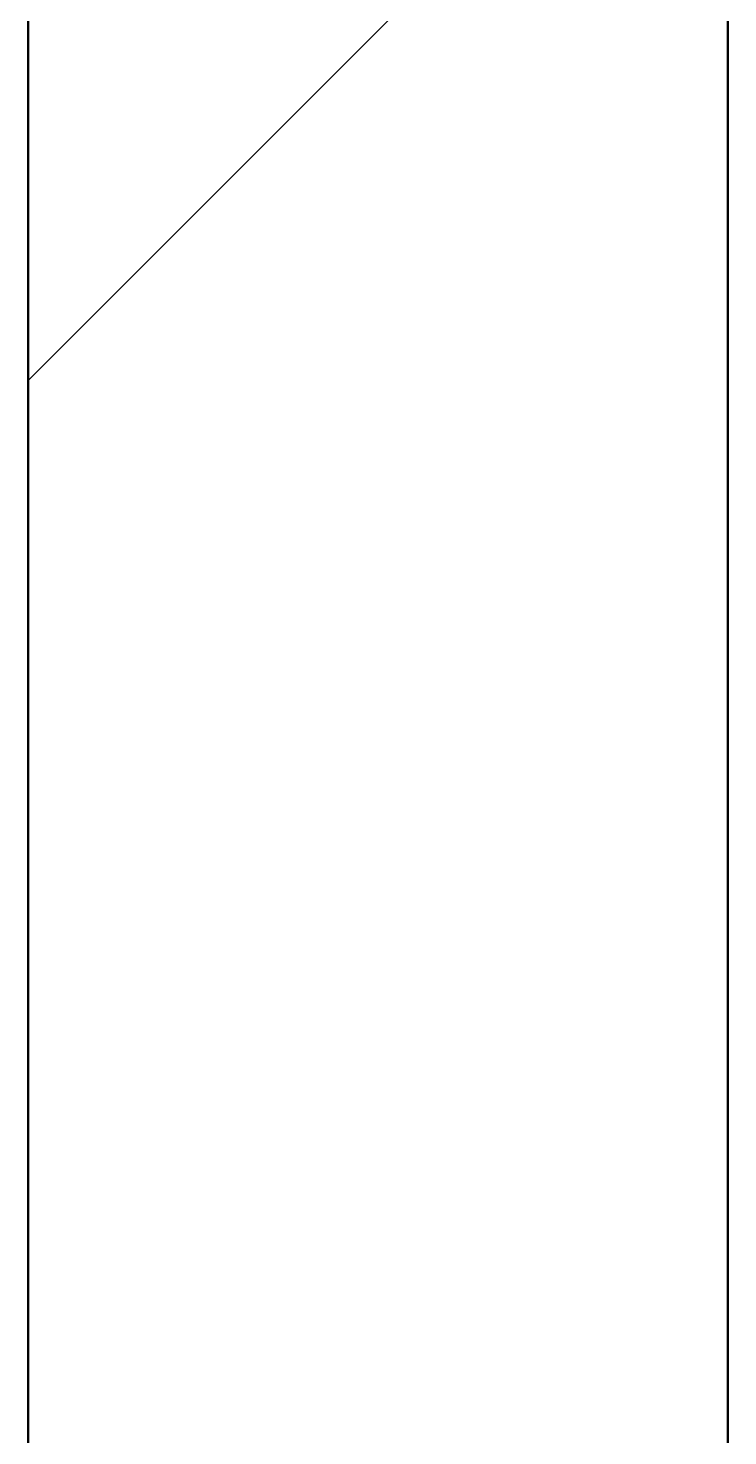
# Model space of a CAD drawing. Header units: inches. Extents: x 22 to 382261, y 22 to 371281.
# Drawn here: x 112804.9 to 112954.9, y 67899.7 to 68201.4 of the extents above; entities that cross this region are included whole.
import ezdxf

# ---------------------------------------------------------------- set-up
doc = ezdxf.new("R2010")
doc.units = ezdxf.units.IN
doc.header["$MEASUREMENT"] = 0
for name, color, linetype, lineweight in [('A-WALL', 113, 'Continuous', 9), ('A-WALL-PATT', 111, 'Continuous', 9), ('Q-CASE', 31, 'Continuous', 9)]:
    doc.layers.add(name, color=color, linetype=linetype, lineweight=lineweight)

# ---------------------------------------------------------------- blocks, each defined once
blk = doc.blocks.new('Modern_Vanity_9451 - Modern Vanity-784097-01-GROUND FLOOR FURNITURE PLAN')
at = {"layer": 'Q-CASE'}
for p, q in [((-446.66, 0), (742.64, 0)), ((742.64, 0), (-446.66, 0)), ((-446.66, 0), (742.64, 0)), ((704.54, 0), (-438.46, 0)), ((704.54, 0), (-438.46, 0)), ((-438.46, 0), (704.54, 0)), ((-438.46, 0), (704.54, 0)), ((704.54, 0), (-438.46, 0)), ((-32.06, 0), (-438.46, 0)), ((-438.46, 0), (-32.06, 0)), ((-32.06, 0), (-13.01, 0)), ((-13.01, 0), (-32.06, 0)), ((-13.01, 0), (704.54, 0)), ((704.54, 0), (-13.01, 0))]:
    blk.add_line(p, q, dxfattribs=at)

msp = doc.modelspace()

# ---------------------------------------------------------------- hatches: boundary and pattern name
at = {"layer": 'A-WALL-PATT'}
h = msp.add_hatch(dxfattribs=at)
h.set_pattern_fill('FP_1', color=256, style=0, pattern_type=2)
h.set_pattern_definition([(45, (101903.7, 56557.85), (-440.033, 440.033), []), (45, (101903.7, 57224.6), (-440.033, 440.033), [])])
h.paths.add_polyline_path([(112954.91, 66441.04), (112954.91, 66541.04), (112804.91, 66541.04), (112804.91, 66441.04)])
h.paths.add_polyline_path([(112954.91, 67291.04), (112954.91, 68566.04), (112804.91, 68566.04), (112804.91, 67291.04)])

# ---------------------------------------------------------------- linework, layer by layer
at = {"layer": 'A-WALL', "lineweight": 50}
for p, q in [((112804.91, 68566.04), (112804.91, 67291.04)), ((112954.91, 67291.04), (112954.91, 68566.04))]:
    msp.add_line(p, q, dxfattribs=at)

# ---------------------------------------------------------------- block references
at = {"layer": 'Q-CASE', "rotation": 270.0000000000001}
msp.add_blockref('Modern_Vanity_9451 - Modern Vanity-784097-01-GROUND FLOOR FURNITURE PLAN', (112804.91, 68119.38), dxfattribs=at)

doc.saveas('drawing.dxf')
